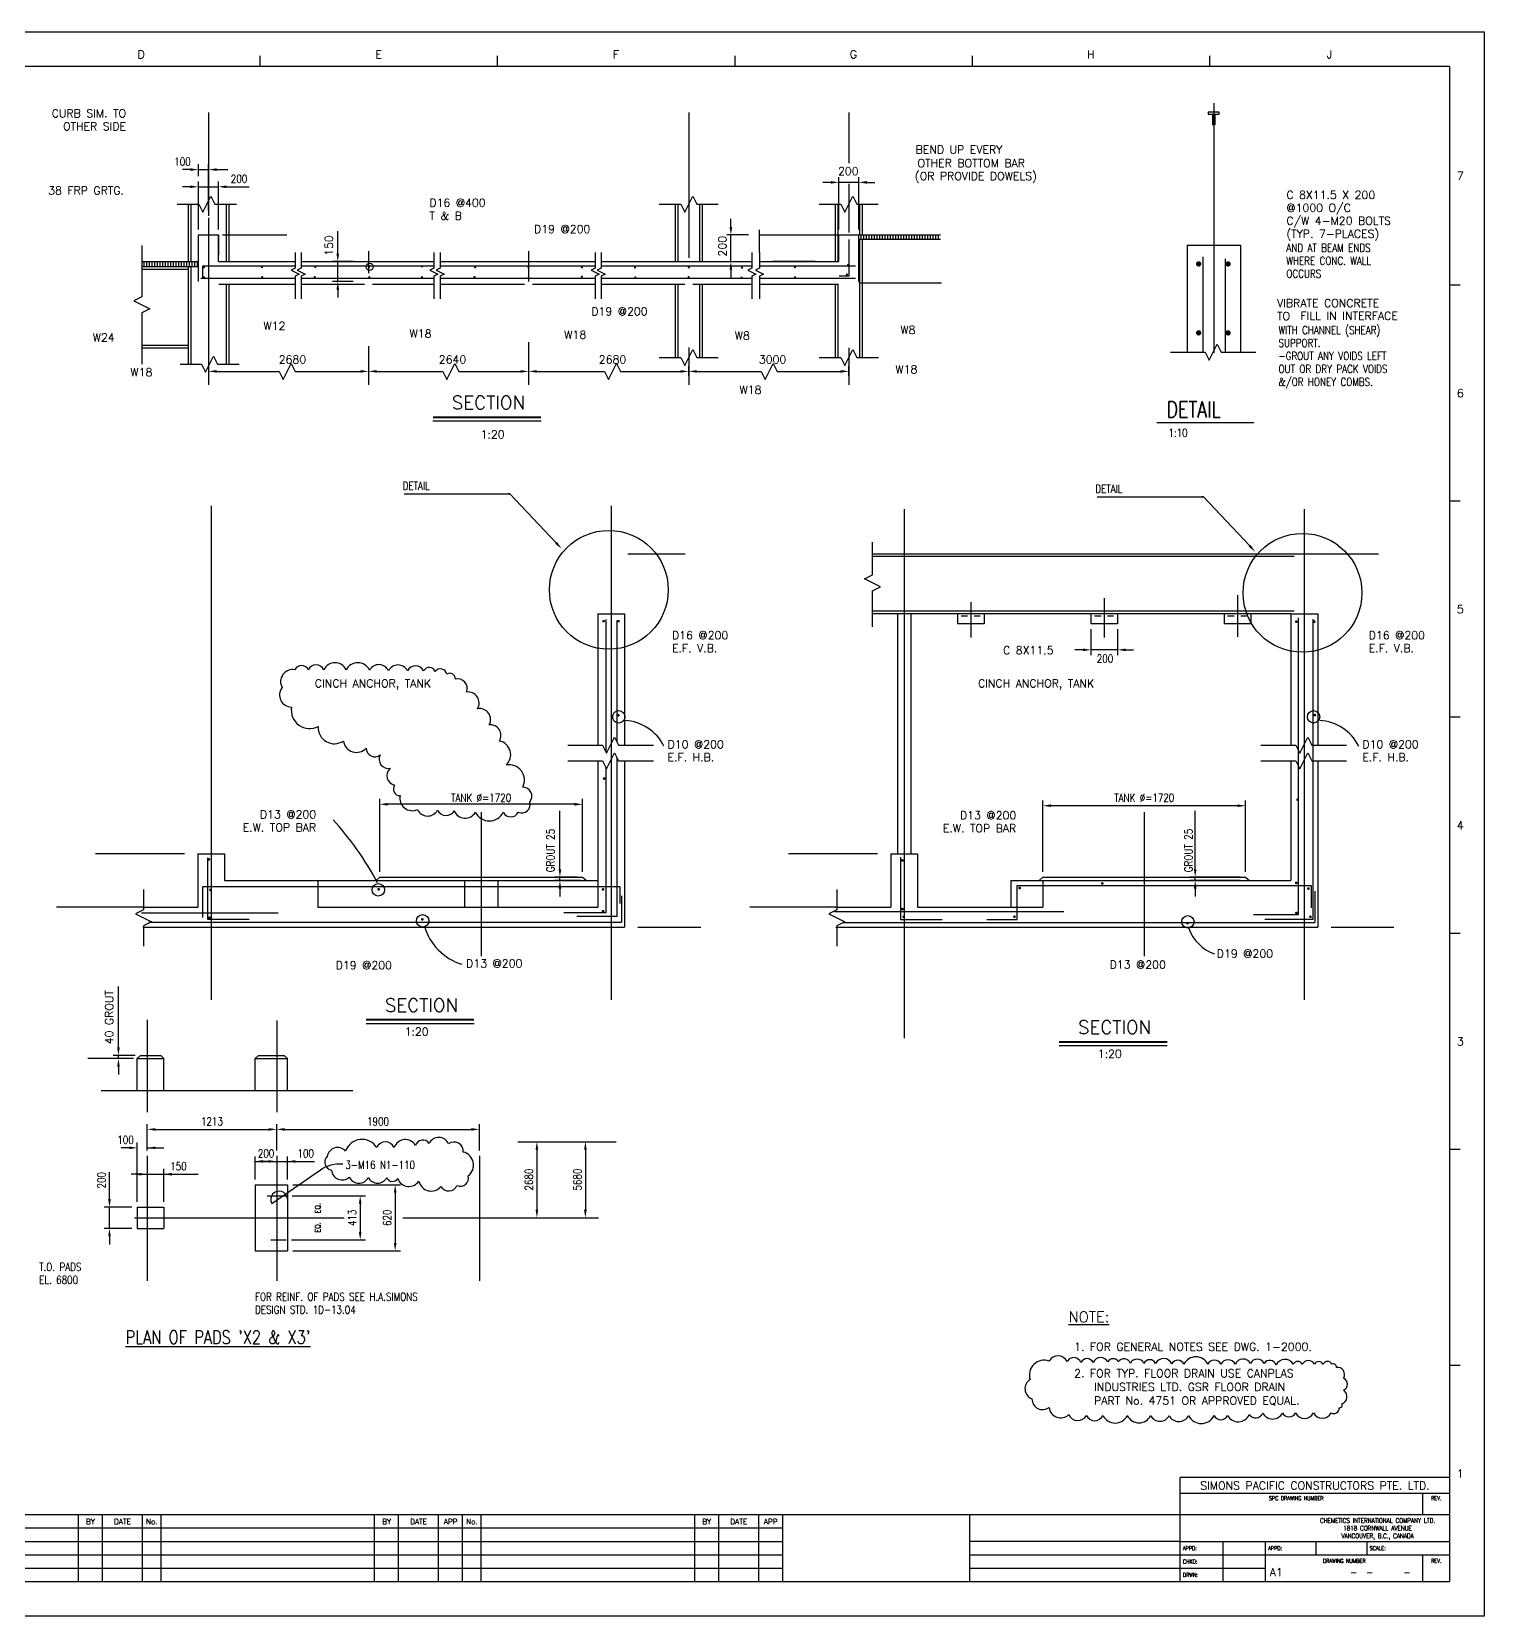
# Model space of a CAD drawing. Extents: x 0 to 84100, y 0 to 59400.
# Drawn here: x 29644 to 84100, y 0 to 59400 of the extents above; entities that cross this region are included whole.
import ezdxf
from ezdxf.enums import TextEntityAlignment as Align

# ---------------------------------------------------------------- set-up
doc = ezdxf.new("R2010")
doc.units = 0
doc.header["$LTSCALE"] = 2500
for name, pattern in [('CENTER', [0]), ('DASHED', [0]), ('HIDDEN', [0])]:
    doc.linetypes.add(name, pattern=pattern)
for name, color, linetype in [('BORDER', 7, 'CONTINUOUS'), ('BOUNDLINE', 3, 'CONTINUOUS'), ('CLINE', 7, 'CENTER'), ('CONC', 1, 'CONTINUOUS'), ('CUTLINE', 7, 'CONTINUOUS'), ('DIM', 6, 'CONTINUOUS'), ('REBAR', 2, 'CONTINUOUS'), ('STEEL', 1, 'CONTINUOUS'), ('STREAMS', 7, 'CONTINUOUS'), ('TEXT', 7, 'CONTINUOUS'), ('TEXTL', 2, 'CONTINUOUS'), ('TEXTM', 1, 'CONTINUOUS'), ('WIDGET', 1, 'CONTINUOUS')]:
    doc.layers.add(name, color=color, linetype=linetype)
doc.styles.get("Standard").update_dxf_attribs({"font": 'romans', "width": 0.8})

msp = doc.modelspace()

# ---------------------------------------------------------------- linework, layer by layer
at = {"layer": 'BORDER', "color": 0}
for p, q in [((38200, 58500), (38200, 58100)), ((47100, 58500), (47100, 58100)), ((56000, 58500), (56000, 58100)), ((64900, 58500), (64900, 58100)), ((73800, 58500), (73800, 58100)), ((82800, 58100), (2600, 58100)), ((82800, 58100), (82800, 1300)), ((83200, 49900), (82800, 49900)), ((83200, 41800), (82800, 41800)), ((83200, 33700), (82800, 33700)), ((83200, 25600), (82800, 25600)), ((83200, 17500), (82800, 17500)), ((83200, 9400), (82800, 9400)), ((72700, 1300), (72700, 5200)), ((82800, 5200), (72700, 5200)), ((82800, 4600), (72700, 4600)), ((81800, 3800), (81800, 4600)), ((82800, 3800), (2600, 3800)), ((31400, 1300), (31400, 3800)), ((32300, 1300), (32300, 3800)), ((33800, 1300), (33800, 3800)), ((34500, 1300), (34500, 3800)), ((42500, 1300), (42500, 3800)), ((43400, 1300), (43400, 3800)), ((44900, 1300), (44900, 3800)), ((45800, 1300), (45800, 3800)), ((46500, 1300), (46500, 3800)), ((54500, 1300), (54500, 3800)), ((55400, 1300), (55400, 3800)), ((56900, 1300), (56900, 3800)), ((57800, 1300), (57800, 3800)), ((64800, 3800), (64800, 1300)), ((57800, 3300), (2600, 3300)), ((2600, 2800), (57800, 2800)), ((72700, 2800), (64800, 2800)), ((72700, 2800), (82800, 2800)), ((74300, 2800), (74300, 1300)), ((75900, 2300), (75900, 2800)), ((77800, 2300), (77800, 2800)), ((79700, 2800), (79700, 2300)), ((2600, 2300), (57800, 2300)), ((2600, 1800), (57800, 1800)), ((64800, 2300), (75900, 2300)), ((64800, 1800), (75900, 1800)), ((75900, 2300), (82800, 2300)), ((75900, 1300), (75900, 2300)), ((81800, 1300), (81800, 2300)), ((2600, 1300), (82800, 1300))]:
    msp.add_line(p, q, dxfattribs=at)
at = {"layer": 'BORDER', "color": 0, "const_width": 75}
for points in [[(48738, 44947), (44688, 44947)], [(46227, 22361), (42177, 22361)], [(72212, 21532), (68162, 21532)]]:
    msp.add_lwpolyline(points, dxfattribs=at)
at = {"layer": 'BORDER', "color": 0}
for points in [[(48738, 44797), (44688, 44797)], [(46227, 22211), (42177, 22211)], [(72212, 21382), (68162, 21382)]]:
    msp.add_lwpolyline(points, dxfattribs=at)
at = {"layer": 'BOUNDLINE', "color": 0, "linetype": 'DASHED'}
for centre in [(51281, 38478), (77283, 38364)]:
    msp.add_circle(centre, 2228, dxfattribs=at)
at = {"layer": 'CLINE', "color": 0}
for p, q in [((73956, 56722), (73956, 47366)), ((54274, 56370), (54274, 50927)), ((60274, 56370), (60274, 54472)), ((60274, 53702), (60274, 51872)), ((54274, 47567), (54274, 46157)), ((60274, 47547), (60274, 46157)), ((36368, 41625), (36368, 23110)), ((51368, 41625), (51368, 23110)), ((62353, 41503), (62353, 21671)), ((77353, 41503), (77353, 23110)), ((64853, 38020), (64853, 36694)), ((69853, 38160), (69853, 36694)), ((74853, 38276), (74853, 36717)), ((46493, 30143), (46493, 24751)), ((71353, 30143), (71353, 24751)), ((62353, 28860), (62353, 23110)), ((33976, 22364), (33976, 18895)), ((38828, 22337), (38828, 18895)), ((33976, 17263), (33976, 12581)), ((38828, 17263), (38828, 12581)), ((46428, 17263), (46428, 12581)), ((47872, 17791), (51551, 17791)), ((33493, 14938), (41353, 14938)), ((43560, 14938), (50896, 14938))]:
    msp.add_line(p, q, dxfattribs=at)
at = {"layer": 'CLINE', "color": 0, "linetype": 'CENTER'}
for p, q in [((36274, 56370), (36274, 52495)), ((36274, 52424), (36274, 46157)), ((36274, 52406), (36274, 51967))]:
    msp.add_line(p, q, dxfattribs=at)
at = {"layer": 'CLINE', "color": 0, "linetype": 'HIDDEN'}
for p, q in [((45868, 27580), (45868, 26580)), ((47118, 27580), (47118, 26580))]:
    msp.add_line(p, q, dxfattribs=at)
at = {"layer": 'CONC', "color": 0}
for p, q in [((35892, 50032), (35892, 51782)), ((35892, 51782), (36642, 51782)), ((36642, 50782), (36642, 51782)), ((36642, 51782), (36642, 51032)), ((56929, 51782), (60656, 51782)), ((59906, 50782), (59906, 51782)), ((60656, 50032), (60656, 51782)), ((72956, 51395), (74956, 51395)), ((72956, 51395), (72956, 47366)), ((74956, 51395), (74956, 47366)), ((36642, 50782), (39524, 50782)), ((39744, 50782), (44714, 50782)), ((44954, 50782), (50764, 50782)), ((50994, 50782), (56644, 50782)), ((56929, 50782), (59906, 50782)), ((36656, 49932), (39524, 49932)), ((39744, 49932), (42124, 49932)), ((42424, 49932), (44714, 49932)), ((44954, 49932), (48124, 49932)), ((48424, 49932), (50764, 49932)), ((50994, 49932), (54124, 49932)), ((54424, 49932), (56644, 49932)), ((56929, 49932), (59892, 49932)), ((50868, 37579), (51868, 37579)), ((50868, 37579), (50868, 32659)), ((51868, 37579), (51868, 32659)), ((76853, 37579), (77853, 37579)), ((76853, 37579), (76853, 32659)), ((77853, 37579), (77853, 32659)), ((50868, 32067), (50868, 27580)), ((51868, 32067), (51868, 25830)), ((76853, 32067), (76853, 27580)), ((77853, 32067), (77853, 25830)), ((35868, 28580), (36868, 28580)), ((35868, 28580), (35868, 26580)), ((36868, 28580), (36868, 27580)), ((61853, 28580), (62853, 28580)), ((61853, 28580), (61853, 26580)), ((62853, 28580), (62853, 26580)), ((36868, 27580), (50868, 27580)), ((66353, 27580), (66353, 26580)), ((66353, 27580), (76853, 27580)), ((33811, 26580), (35868, 26580)), ((59796, 26580), (61853, 26580)), ((62853, 26580), (66353, 26580)), ((33811, 25830), (51868, 25830)), ((59796, 25830), (77853, 25830)), ((33602, 19706), (33602, 20906)), ((33602, 20906), (34602, 20906)), ((34602, 19706), (34602, 20906)), ((38028, 19706), (38028, 20906)), ((38028, 20906), (39228, 20906)), ((32244, 19706), (41677, 19706))]:
    msp.add_line(p, q, dxfattribs=at)
at = {"layer": 'CONC', "color": 0, "linetype": 'HIDDEN'}
for p, q in [((40368, 27580), (40368, 26580)), ((50868, 27580), (50868, 26580)), ((67553, 27580), (67553, 26580)), ((40368, 26580), (50868, 26580))]:
    msp.add_line(p, q, dxfattribs=at)
at = {"layer": 'CUTLINE', "color": 0}
msp.add_lwpolyline([(0, 0), (0, 59400), (84100, 59400), (84100, 0)], close=True, dxfattribs=at)
msp.add_lwpolyline([(0, 0), (0, 59400), (84100, 59400), (84100, 0)], close=True, dxfattribs=at)
at = {"layer": 'DIM', "color": 0}
for p, q in [((35592, 54230), (35292, 54230)), ((35892, 53986), (35892, 54430)), ((35892, 54230), (36274, 54230)), ((36274, 52695), (36274, 54430)), ((36574, 54230), (36874, 54230)), ((36874, 54230), (37003, 54230)), ((35592, 53586), (35292, 53586)), ((35892, 51982), (35892, 53786)), ((35892, 53586), (36642, 53586)), ((36642, 51982), (36642, 53786)), ((36942, 53586), (37242, 53586)), ((37242, 53586), (37791, 53586)), ((59606, 53752), (59306, 53752)), ((59906, 51982), (59906, 53952)), ((60656, 53752), (59906, 53752)), ((60656, 51982), (60656, 53952)), ((60956, 53752), (61256, 53752)), ((55856, 52082), (55856, 52382)), ((41119, 51382), (41119, 51918)), ((56521, 51782), (55700, 51782)), ((55856, 50782), (55856, 51782)), ((56929, 51127), (56929, 51977)), ((60734, 51622), (60734, 51782)), ((60834, 51622), (60834, 51782)), ((60934, 51622), (60934, 51782)), ((61034, 51622), (61034, 51782)), ((61134, 51622), (61134, 51782)), ((61234, 51622), (61234, 51782)), ((61334, 51622), (61334, 51782)), ((61434, 51622), (61434, 51782)), ((61534, 51622), (61534, 51782)), ((61634, 51622), (61634, 51782)), ((61734, 51622), (61734, 51782)), ((61834, 51622), (61834, 51782)), ((61934, 51622), (61934, 51782)), ((62034, 51622), (62034, 51782)), ((62134, 51622), (62134, 51782)), ((62234, 51622), (62234, 51782)), ((62334, 51622), (62334, 51782)), ((62434, 51622), (62434, 51782)), ((62534, 51622), (62534, 51782)), ((62634, 51622), (62634, 51782)), ((62734, 51622), (62734, 51782)), ((62834, 51622), (62834, 51782)), ((62934, 51622), (62934, 51782)), ((63034, 51622), (63034, 51782)), ((63134, 51622), (63134, 51782)), ((63234, 51622), (63234, 51782)), ((63334, 51622), (63334, 51782)), ((63434, 51622), (63434, 51782)), ((63534, 51622), (63534, 51782)), ((63634, 51622), (63634, 51782)), ((41119, 51082), (41119, 51382)), ((42274, 51167), (42274, 50342)), ((48274, 51167), (48274, 50032)), ((33859, 50592), (33859, 50782)), ((33959, 50592), (33959, 50782)), ((34059, 50592), (34059, 50782)), ((34159, 50592), (34159, 50782)), ((34259, 50592), (34259, 50782)), ((34359, 50592), (34359, 50782)), ((34459, 50592), (34459, 50782)), ((34559, 50592), (34559, 50782)), ((34659, 50592), (34659, 50782)), ((34759, 50592), (34759, 50782)), ((34859, 50592), (34859, 50782)), ((34959, 50592), (34959, 50782)), ((35059, 50592), (35059, 50782)), ((35059, 50592), (35059, 50782)), ((35159, 50592), (35159, 50782)), ((35259, 50592), (35259, 50782)), ((35359, 50592), (35359, 50782)), ((35459, 50592), (35459, 50782)), ((35559, 50592), (35559, 50782)), ((35659, 50592), (35659, 50782)), ((35759, 50592), (35759, 50782)), ((35859, 50592), (35859, 50782)), ((41692, 50782), (40919, 50782)), ((41119, 50032), (41119, 50782)), ((59009, 50782), (57424, 50782)), ((41692, 50032), (40919, 50032)), ((55856, 50482), (55856, 50182)), ((60656, 49982), (63754, 49982)), ((41119, 49732), (41119, 49432)), ((42274, 47607), (42274, 46157)), ((48274, 47759), (48274, 46157)), ((36274, 46867), (36274, 46867)), ((42274, 46867), (42274, 46867)), ((42274, 46867), (42274, 46867)), ((48274, 46867), (48274, 46867)), ((48274, 46867), (48274, 46867)), ((54274, 46502), (54274, 46867)), ((54274, 46502), (54274, 46867)), ((60274, 46502), (60274, 46867)), ((43613, 42077), (47566, 42077)), ((47566, 42077), (47509, 42077)), ((47509, 42077), (47509, 42077)), ((49303, 40239), (47566, 42077)), ((69591, 41963), (73569, 41963)), ((73512, 41963), (73512, 41963)), ((73569, 41963), (73512, 41963)), ((75306, 40124), (73569, 41963)), ((51997, 39827), (54147, 39827)), ((69353, 36999), (69353, 36029)), ((70353, 36999), (70353, 36029)), ((69053, 36229), (68753, 36229)), ((70353, 36229), (69353, 36229)), ((70653, 36229), (70953, 36229)), ((42693, 27905), (42693, 30639)), ((49993, 30439), (42993, 30439)), ((50293, 27905), (50293, 30639)), ((67553, 27905), (67553, 30586)), ((74853, 30386), (67853, 30386)), ((75153, 27905), (75153, 30586)), ((49446, 28305), (49446, 30199)), ((73262, 28305), (73262, 30199)), ((35368, 28580), (32032, 28580)), ((61353, 28580), (58017, 28580)), ((49446, 28005), (49446, 28305)), ((73262, 28005), (73262, 28305)), ((42693, 27705), (42564, 27580)), ((42693, 27705), (50293, 27705)), ((50093, 27705), (49246, 27705)), ((50245, 27580), (49246, 27580)), ((49446, 27580), (49446, 27705)), ((50293, 27705), (50445, 27580)), ((67553, 27705), (67418, 27580)), ((67553, 27705), (75153, 27705)), ((74953, 27705), (73062, 27705)), ((74953, 27580), (73062, 27580)), ((73262, 27580), (73262, 27705)), ((75153, 27705), (75296, 27580)), ((49446, 27280), (49446, 26980)), ((73262, 27280), (73262, 26980)), ((33811, 26580), (30579, 26580)), ((59796, 26580), (56564, 26580)), ((52368, 25830), (54724, 25830)), ((78353, 25830), (80709, 25830)), ((32896, 21626), (32896, 23605)), ((32896, 21326), (32896, 21626)), ((33465, 20906), (31752, 20906)), ((33522, 21026), (32696, 21026)), ((32896, 20906), (32896, 21026)), ((33602, 20906), (33722, 21026)), ((33722, 21026), (34482, 21026)), ((34602, 20906), (34482, 21026)), ((38028, 20906), (38148, 21026)), ((38148, 21026), (39108, 21026)), ((39228, 20906), (39108, 21026)), ((32896, 20606), (32896, 20306)), ((33976, 17463), (33976, 18452)), ((38828, 17463), (38828, 18452)), ((38828, 17463), (38828, 18452)), ((46428, 17463), (46428, 18452)), ((34276, 18252), (38528, 18252)), ((39128, 18252), (46128, 18252)), ((33302, 17561), (33002, 17561)), ((33602, 15538), (33602, 17755)), ((33976, 17561), (34602, 17561)), ((38028, 16378), (38028, 17241)), ((39228, 16378), (39228, 17241)), ((48583, 17491), (48583, 15238)), ((50401, 17491), (50401, 15238)), ((32560, 15938), (32560, 16655)), ((33976, 17063), (33976, 16371)), ((33976, 17063), (33976, 16371)), ((34602, 15538), (34602, 16771)), ((38028, 17051), (38828, 17051)), ((38528, 17051), (38228, 17051)), ((38828, 17051), (39228, 17051)), ((38828, 16852), (38828, 16851)), ((38828, 16852), (38828, 16851)), ((39128, 17051), (39428, 17051)), ((39428, 17051), (40145, 17051)), ((39528, 17051), (39828, 17051)), ((39828, 17051), (40251, 17051)), ((33676, 16571), (33376, 16571)), ((33602, 16571), (33976, 16571)), ((33976, 16571), (34576, 16571)), ((34576, 16571), (35259, 16571)), ((34902, 16571), (35202, 16571)), ((35202, 16571), (35884, 16571)), ((39428, 16178), (43471, 16178)), ((32560, 15638), (32560, 15938)), ((39411, 15764), (42159, 15764)), ((41959, 15464), (41959, 14412)), ((43271, 15878), (43271, 13998)), ((33402, 15338), (32360, 15338)), ((32560, 14538), (32560, 15338)), ((33402, 14538), (32360, 14538)), ((32560, 14238), (32560, 13938)), ((39382, 14112), (42159, 14112)), ((39428, 13698), (43471, 13698))]:
    msp.add_line(p, q, dxfattribs=at)
at = {"layer": 'DIM', "color": 0, "linetype": 'HIDDEN'}
msp.add_line((66353, 26580), (67553, 26580), dxfattribs=at)
at = {"layer": 'DIM', "color": 0}
for points, format in [([(35912, 51780, 0, 100, 0), (35757, 52037, 0, 0, 0), (33658, 55499, 0, 0, 0.222648), (33283, 55750, 0, 0, 0.040045)], "xyseb"), ([(60264, 50912, 0, 100, 0), (60461, 51138, 0, 0, 0), (61369, 52177, 0, 0, 0.115198), (62084, 53522, 0, 0, 0.368548), (61794, 54127, 0, 0, -0.721819), (61874, 54947, 0, 0, -1.252295)], "xyseb"), ([(35054, 50697, 0, 100, 0), (35018, 50995, 0, 0, 0), (34889, 52072, 0, 0, 0.36753), (33404, 53447, 0, 0, -47.003344)], "xyseb"), ([(42339, 50687, 0, 100, 0), (42491, 50946, 0, 0, 0), (43194, 52142, 0, 0, -0.185334), (44254, 52987, 0, 0, -0.288467)], "xyseb"), ([(74951, 51404, 0, 100, 0), (75098, 51666, 0, 0, 0), (75778, 52882, 0, 0, -0.240923), (76379, 53283, 0, 0, -0.057559)], "xyseb"), ([(47079, 50617, 0, 100, 0), (47223, 50881, 0, 0, 0), (47539, 51457, 0, 0, -0.184234), (48179, 52002, 0, 0, 2.349924)], "xyseb"), ([(74049, 50503, 0, 100, 0), (74287, 50319, 0, 0, 0), (75377, 49476, 0, 0, 0.146635), (76029, 49225, 0, 0, 0.037944)], "xyseb"), ([(49164, 50162, 0, 100, 0), (49318, 49905, 0, 0, 0), (49509, 49587, 0, 0, 0.172848), (50324, 48917, 0, 0, -22.067754)], "xyseb"), ([(34384, 48677, 0, 100, 0), (34129, 48518, 0, 0, 0), (33199, 47937, 0, 0, -0.286591), (32974, 47937, 0, 0, 0.286591)], "xyseb"), ([(37044, 49147, 0, 100, 0), (37238, 48918, 0, 0, 0), (37569, 48527, 0, 0, 0.280221), (38034, 48372, 0, 0, -1.254317)], "xyseb"), ([(42279, 48972, 0, 100, 0), (42491, 48760, 0, 0, 0), (43084, 48167, 0, 0, 0.302776), (43509, 48082, 0, 0, -0.197825)], "xyseb"), ([(48334, 48762, 0, 100, 0), (48529, 48535, 0, 0, 0), (48844, 48167, 0, 0, 0.309096), (49309, 48042, 0, 0, 5.8793)], "xyseb"), ([(54764, 48872, 0, 100, 0), (54955, 48641, 0, 0, 0), (55354, 48157, 0, 0, 0.239828), (55699, 48007, 0, 0, -0.030328)], "xyseb"), ([(60779, 49002, 0, 100, 0), (60988, 48787, 0, 0, 0), (61409, 48352, 0, 0, 0.280343), (61909, 48222, 0, 0, 6.793835)], "xyseb"), ([(35924, 47717, 0, 100, 0), (35740, 47480, 0, 0, 0), (35194, 46777, 0, 0, -0.372466), (34469, 46632, 0, 0, 0.076727)], "xyseb"), ([(54394, 47717, 0, 100, 0), (54567, 47472, 0, 0, 0), (55519, 46122, 0, 0, 0.294933), (55879, 45977, 0, 0, -3.263376)], "xyseb"), ([(60489, 47717, 0, 100, 0), (60690, 47495, 0, 0, 0), (61179, 46957, 0, 0, 0.233028), (61724, 46742, 0, 0, -0.041089)], "xyseb"), ([(69361, 37248, 0, 100, 0), (69173, 37015, 0, 0, 0), (68649, 36366, 0, 0, -0.177684), (68365, 36195, 0, 0, 0.077328)], "xyseb"), ([(51585, 34681, 0, 100, 0), (51758, 34927, 0, 0, 0), (52450, 35911, 0, 0, -0.095897), (53348, 36776, 0, 0, -0.29595)], "xyseb"), ([(77703, 34681, 0, 100, 0), (77876, 34927, 0, 0, 0), (78568, 35911, 0, 0, -0.095897), (79466, 36776, 0, 0, -0.29595)], "xyseb"), ([(46721, 27715, 0, 100, 0), (46555, 27965, 0, 0, 0), (44581, 30934, 0, 0, -0.374199), (44802, 32632, 0, 0, 0.20721), (45574, 34285, 0, 0, 0.380099), (45000, 34969, 0, 0, 0.073205)], "xyseb"), ([(71498, 27718, 0, 100, 0), (71332, 27968, 0, 0, 0), (69358, 30937, 0, 0, -0.374199), (69579, 32635, 0, 0, 0.20721), (70351, 34288, 0, 0, 0.380099), (69777, 34972, 0, 0, 0.073205)], "xyseb"), ([(41839, 27366, 0, 100, 0), (41747, 27652, 0, 0, 0), (41140, 29527, 0, 0, 0.240777), (40608, 30059, 0, 0, -6.340827)], "xyseb"), ([(69045, 27379, 0, 100, 0), (68883, 27632, 0, 0, 0), (68152, 28769, 0, 0, 0.253067), (66658, 29593, 0, 0, -240.991524)], "xyseb"), ([(39677, 26036, 0, 100, 0), (39795, 25760, 0, 0, 0), (40176, 24872, 0, 0, 0.243226), (40741, 24407, 0, 0, 0.106109)], "xyseb"), ([(68611, 25986, 0, 100, 0), (68766, 25729, 0, 0, 0), (69407, 24670, 0, 0, 0.212006), (69754, 24428, 0, 0, -0.825032)], "xyseb"), ([(48583, 17791, 0, 100, 0), (48583, 18091, 0, 0, 0), (48583, 18349, 0, 0, 0)], "xyseb"), ([(50401, 17791, 0, 100, 0), (50401, 18091, 0, 0, 0), (50401, 18349, 0, 0, 0)], "xyseb"), ([(39234, 15654, 1.219804), (38641, 15477), (40469, 16734, -0.169915), (41311, 16964, 0.076507)], "xyb"), ([(34422, 14552, 0, 0, -0.57735), (34290, 14623, 0, 0, 0.57735), (34158, 14693, 0, 0, -0.57735), (34290, 14623, 0, 100, 0), (34148, 14358, 0, 0, 0), (33465, 13079, 0, 0, -0.423729), (31974, 12654, 0, 0, -1.655963)], "xyseb"), ([(38362, 14456, 0, 0, -0.57735), (38310, 14596, 0, 0, 0.57735), (38257, 14737, 0, 0, -0.57735), (38310, 14596, 0, 100, 0), (38029, 14491, 0, 0, 0), (32852, 12547, 0, 0, 0.039526)], "xyseb"), ([(37990, 13718, 0, 100, 0), (37840, 13458, 0, 0, 0), (37298, 12521, 0, 0, 0.613542), (37644, 11988, 0, 0, 0.630435)], "xyseb")]:
    msp.add_lwpolyline(points, format=format, dxfattribs=at)
for points in [[(35102, 52932), (35910, 52932), (36060, 52632), (36360, 53232), (36510, 52932), (37318, 52932)], [(53166, 52932), (53974, 52932), (54124, 52632), (54424, 53232), (54574, 52932), (55382, 52932)], [(59166, 52932), (59974, 52932), (60124, 52632), (60424, 53232), (60574, 52932), (61382, 52932)], [(33769, 51387), (33769, 49462), (33469, 49312), (34069, 49012), (33769, 48862), (33769, 46937)], [(39524, 51127), (39524, 50540), (39374, 50465), (39674, 50315), (39524, 50240), (39524, 49387)], [(39744, 51127), (39744, 50540), (39594, 50465), (39894, 50315), (39744, 50240), (39744, 49387)], [(44714, 51127), (44714, 50540), (44564, 50465), (44864, 50315), (44714, 50240), (44714, 49387)], [(44954, 51127), (44954, 50540), (44804, 50465), (45104, 50315), (44954, 50240), (44954, 49387)], [(50764, 51127), (50764, 50540), (50614, 50465), (50914, 50315), (50764, 50240), (50764, 49387)], [(50994, 51127), (50994, 50540), (50844, 50465), (51144, 50315), (50994, 50240), (50994, 49387)], [(56644, 51127), (56644, 50540), (56494, 50465), (56794, 50315), (56644, 50240), (56644, 49387)], [(56929, 51127), (56929, 50540), (56779, 50465), (57079, 50315), (56929, 50240), (56929, 49387)], [(72338, 47382), (73636, 47382), (73786, 47082), (74086, 47682), (74236, 47382), (75534, 47382)], [(35208, 46937), (36016, 46937), (36166, 46637), (36466, 47237), (36616, 46937), (37424, 46937)], [(36574, 46667), (38924, 46667), (38924, 46667), (39074, 46367), (39374, 46967), (39524, 46667), (39524, 46667), (41974, 46667)], [(42574, 46667), (45057, 46667), (45057, 46667), (45207, 46367), (45507, 46967), (45657, 46667), (45657, 46667), (47974, 46667)], [(48574, 46667), (51117, 46667), (51117, 46667), (51267, 46367), (51567, 46967), (51717, 46667), (51717, 46667), (53974, 46667)], [(53166, 47182), (53974, 47182), (54124, 46882), (54424, 47482), (54574, 47182), (55382, 47182)], [(54574, 46667), (56996, 46667), (56996, 46667), (57146, 46367), (57446, 46967), (57596, 46667), (57596, 46667), (59974, 46667)], [(59169, 47182), (59977, 47182), (60127, 46882), (60427, 47482), (60577, 47182), (61385, 47182)], [(61164, 37090), (61164, 38441), (61164, 38441), (61464, 38591), (60864, 38891), (61164, 39041), (61164, 39041), (61164, 40265)], [(49737, 32659), (51045, 32659), (51195, 32359), (51495, 32959), (51645, 32659), (52953, 32659)], [(75722, 32659), (77030, 32659), (77180, 32359), (77480, 32959), (77630, 32659), (78938, 32659)], [(49737, 32067), (51045, 32067), (51195, 31767), (51495, 32367), (51645, 32067), (52953, 32067)], [(75722, 32067), (77030, 32067), (77180, 31767), (77480, 32367), (77630, 32067), (78938, 32067)], [(33840, 27247), (33840, 26484), (33540, 26334), (34140, 26034), (33840, 25884), (33840, 25120)], [(59825, 27247), (59825, 26484), (59525, 26334), (60125, 26034), (59825, 25884), (59825, 25120)]]:
    msp.add_lwpolyline(points, dxfattribs=at)
for centre, radius in [((42314, 50587), 135), ((51651, 33717), 233), ((77699, 33717), 233), ((42637, 27233), 233), ((44300, 26069), 233), ((72988, 26031), 233)]:
    msp.add_circle(centre, radius, dxfattribs=at)
for centre, radius, start, end in [((51773, 31822), 1765, 26.8721, 86.40049), ((77821, 31822), 1765, 26.8721, 86.40049), ((32736, 22315), 11147, 27.7164, 42.60246), ((46391, 26450), 2105, 195.98194, 252.68048), ((74496, 26307), 1562, 199.11851, 250.94084)]:
    msp.add_arc(centre, radius, start, end, dxfattribs=at)
for points in [[(35592, 54280), (35592, 54180), (35892, 54230)], [(36574, 54280), (36574, 54180), (36274, 54230)], [(35592, 53636), (35592, 53536), (35892, 53586)], [(36942, 53636), (36942, 53536), (36642, 53586)], [(59606, 53802), (59606, 53702), (59906, 53752)], [(60956, 53802), (60956, 53702), (60656, 53752)], [(55806, 52082), (55906, 52082), (55856, 51782)], [(41069, 51082), (41169, 51082), (41119, 50782)], [(55806, 50482), (55906, 50482), (55856, 50782)], [(41069, 49732), (41169, 49732), (41119, 50032)], [(36574, 46717), (36574, 46617), (36274, 46667)], [(41974, 46717), (41974, 46617), (42274, 46667)], [(42574, 46717), (42574, 46617), (42274, 46667)], [(47974, 46717), (47974, 46617), (48274, 46667)], [(48574, 46717), (48574, 46617), (48274, 46667)], [(53974, 46717), (53974, 46617), (54274, 46667)], [(54574, 46717), (54574, 46617), (54274, 46667)], [(59974, 46717), (59974, 46617), (60274, 46667)], [(49339, 40273), (49267, 40204), (49509, 40020)], [(75342, 40159), (75269, 40090), (75512, 39906)], [(69053, 36279), (69053, 36179), (69353, 36229)], [(70653, 36279), (70653, 36179), (70353, 36229)], [(42993, 30489), (42993, 30389), (42693, 30439)], [(49993, 30489), (49993, 30389), (50293, 30439)], [(67853, 30436), (67853, 30336), (67553, 30386)], [(74853, 30436), (74853, 30336), (75153, 30386)], [(49396, 28005), (49496, 28005), (49446, 27705)], [(73212, 28005), (73312, 28005), (73262, 27705)], [(49396, 27280), (49496, 27280), (49446, 27580)], [(73212, 27280), (73312, 27280), (73262, 27580)], [(32846, 21326), (32946, 21326), (32896, 21026)], [(32846, 20606), (32946, 20606), (32896, 20906)], [(34276, 18302), (34276, 18202), (33976, 18252)], [(38528, 18302), (38528, 18202), (38828, 18252)], [(39128, 18302), (39128, 18202), (38828, 18252)], [(46128, 18302), (46128, 18202), (46428, 18252)], [(33302, 17611), (33302, 17511), (33602, 17561)], [(34276, 17611), (34276, 17511), (33976, 17561)], [(48533, 17491), (48633, 17491), (48583, 17791)], [(50351, 17491), (50451, 17491), (50401, 17791)], [(38310, 17101), (38310, 17001), (38010, 17051)], [(38528, 17101), (38528, 17001), (38828, 17051)], [(39528, 17101), (39528, 17001), (39228, 17051)], [(33676, 16621), (33676, 16521), (33976, 16571)], [(34902, 16621), (34902, 16521), (34602, 16571)], [(43221, 15878), (43321, 15878), (43271, 16178)], [(32510, 15638), (32610, 15638), (32560, 15338)], [(41909, 15464), (42009, 15464), (41959, 15764)], [(48533, 15238), (48633, 15238), (48583, 14938)], [(50351, 15238), (50451, 15238), (50401, 14938)], [(32510, 14238), (32610, 14238), (32560, 14538)], [(41909, 14412), (42009, 14412), (41959, 14112)], [(43221, 13998), (43321, 13998), (43271, 13698)]]:
    msp.add_solid(points, dxfattribs=at)
at = {"layer": 'REBAR', "color": 0}
for p, q in [((60274, 51607), (60274, 50237)), ((36064, 50617), (39524, 50617)), ((36064, 50167), (36064, 50617)), ((39744, 50617), (44714, 50617)), ((44954, 50617), (50764, 50617)), ((50994, 50617), (56644, 50617)), ((56929, 50617), (60529, 50617)), ((73549, 50958), (73549, 47366)), ((74387, 50888), (74387, 47366)), ((35979, 50167), (39524, 50167)), ((39744, 50167), (44714, 50167)), ((44954, 50167), (50764, 50167)), ((50994, 50167), (56644, 50167)), ((56929, 50167), (60529, 50167)), ((60274, 50237), (59919, 50237)), ((77124, 37430), (77124, 27326)), ((51165, 37361), (51165, 32419)), ((51584, 37326), (51584, 32781)), ((77676, 37382), (77676, 26126)), ((51584, 32189), (51584, 26235)), ((51165, 31827), (51165, 26375)), ((36232, 28432), (36232, 26130)), ((62214, 28454), (62214, 26126)), ((36058, 26200), (36058, 27351)), ((36058, 27351), (51689, 27351)), ((51689, 27351), (51689, 26723)), ((66584, 26126), (66584, 27398)), ((66584, 27398), (77604, 27398)), ((77124, 27326), (77124, 26294)), ((77604, 27398), (77604, 26558)), ((51758, 27002), (51758, 26026)), ((77748, 27182), (77748, 26006)), ((33755, 26375), (38884, 26375)), ((51165, 26375), (49595, 26375)), ((51584, 26235), (50084, 26235)), ((59741, 26414), (59741, 26414)), ((59741, 26414), (68336, 26414)), ((77124, 26294), (75443, 26294)), ((34034, 26026), (51758, 26026)), ((36232, 26130), (37802, 26130)), ((60077, 26006), (77748, 26006)), ((62214, 26126), (63774, 26126)), ((65455, 26126), (66584, 26126)), ((77676, 26126), (75875, 26126))]:
    msp.add_line(p, q, dxfattribs=at)
for points, const_width in [([(36084, 50567, 1), (36124, 50567, 1)], 40), ([(38254, 50577, 1), (38294, 50577, 1)], 40), ([(40254, 50577, 1), (40294, 50577, 1)], 40), ([(42269, 50577, 1), (42309, 50577, 1)], 40), ([(44254, 50607, 1), (44294, 50607, 1)], 40), ([(46249, 50567, 1), (46289, 50567, 1)], 40), ([(48249, 50567, 1), (48289, 50567, 1)], 40), ([(50249, 50567, 1), (50289, 50567, 1)], 40), ([(52244, 50562, 1), (52284, 50562, 1)], 40), ([(54259, 50562, 1), (54299, 50562, 1)], 40), ([(56254, 50552, 1), (56294, 50552, 1)], 40), ([(58239, 50572, 1), (58279, 50572, 1)], 40), ([(60229, 50657, 1), (60269, 50657, 1)], 40), ([(73341, 50695, 1), (73441, 50695, 1)], 100), ([(74443, 50695, 1), (74543, 50695, 1)], 100), ([(36084, 50192, 1), (36124, 50192, 1)], 40), ([(38264, 50202, 1), (38304, 50202, 1)], 40), ([(40234, 50202, 1), (40274, 50202, 1)], 40), ([(42279, 50197, 1), (42319, 50197, 1)], 40), ([(44254, 50197, 1), (44294, 50197, 1)], 40), ([(46224, 50207, 1), (46264, 50207, 1)], 40), ([(48249, 50172, 1), (48289, 50172, 1)], 40), ([(50249, 50217, 1), (50289, 50217, 1)], 40), ([(52254, 50187, 1), (52294, 50187, 1)], 40), ([(54249, 50202, 1), (54289, 50202, 1)], 40), ([(56234, 50182, 1), (56274, 50182, 1)], 40), ([(58239, 50192, 1), (58279, 50192, 1)], 40), ([(60184, 50297, 1), (60224, 50297, 1)], 40), ([(73341, 48110, 1), (73441, 48110, 1)], 100), ([(74443, 48110, 1), (74543, 48110, 1)], 100), ([(51061, 37303, 1), (51111, 37303, 1)], 50), ([(51612, 37303, 1), (51662, 37303, 1)], 50), ([(77027, 37286, 1), (77077, 37286, 1)], 50), ([(77699, 37286, 1), (77749, 37286, 1)], 50), ([(51612, 33776, 1), (51662, 33776, 1)], 50), ([(77723, 33782, 1), (77773, 33782, 1)], 50), ([(51080, 31403, 1), (51130, 31403, 1)], 50), ([(77075, 30614, 1), (77125, 30614, 1)], 50), ([(36261, 28375, 1), (36311, 28375, 1)], 50), ([(36281, 28375, 1), (36291, 28375, 1)], 10), ([(62261, 28334, 1), (62311, 28334, 1)], 50), ([(66655, 27302, 1), (66705, 27302, 1)], 50), ([(69755, 27470, 1), (69805, 27470, 1)], 50), ([(77027, 27494, 1), (77077, 27494, 1)], 50), ([(77483, 27278, 1), (77533, 27278, 1)], 50), ([(36322, 27229, 1), (36372, 27229, 1)], 50), ([(42626, 27249, 1), (42676, 27249, 1)], 50), ([(51039, 27249, 1), (51089, 27249, 1)], 50), ([(36281, 26186, 1), (36331, 26186, 1)], 50), ([(44264, 26124, 1), (44314, 26124, 1)], 50), ([(51039, 26431, 1), (51089, 26431, 1)], 50), ([(62261, 26510, 1), (62311, 26510, 1)], 50), ([(62309, 26222, 1), (62359, 26222, 1)], 50), ([(66462, 26222, 1), (66512, 26222, 1)], 50), ([(77027, 26366, 1), (77077, 26366, 1)], 50), ([(77555, 26222, 1), (77605, 26222, 1)], 50), ([(72945, 25982, 1), (72995, 25982, 1)], 50)]:
    msp.add_lwpolyline(points, format="xyb", close=True, dxfattribs=dict(at, const_width=const_width))
at = {"layer": 'STEEL', "color": 0}
for p, q in [((35512, 52932), (35512, 50782)), ((35612, 52932), (35612, 50782)), ((36936, 52932), (36936, 50782)), ((37036, 52932), (37036, 50782)), ((53766, 52932), (53766, 50782)), ((53866, 52932), (53866, 50782)), ((54682, 52932), (54682, 50782)), ((54782, 52932), (54782, 50782)), ((59766, 52932), (59766, 50782)), ((59866, 52932), (59866, 50782)), ((60682, 52932), (60682, 51782)), ((60782, 52932), (60782, 51782)), ((60656, 51782), (63714, 51782)), ((60656, 51622), (63714, 51622)), ((60682, 51622), (60682, 47182)), ((60782, 51622), (60782, 47182)), ((33769, 50782), (35892, 50782)), ((33769, 50592), (35892, 50592)), ((33769, 50492), (35512, 50492)), ((34779, 50592), (35512, 50592)), ((35512, 50592), (35512, 46937)), ((35612, 50592), (35612, 46937)), ((36936, 49932), (36936, 46937)), ((37036, 49932), (37036, 46937)), ((53766, 49932), (53766, 47182)), ((53866, 49932), (53866, 47182)), ((54682, 49932), (54682, 47182)), ((54782, 49932), (54782, 47182)), ((59766, 49932), (59766, 47182)), ((59866, 49932), (59866, 47182)), ((33769, 47644), (35512, 47644)), ((33769, 47544), (35512, 47544)), ((61164, 39827), (80132, 39827)), ((76974, 39727), (61164, 39727)), ((76974, 37679), (61164, 37679)), ((76853, 37579), (61164, 37579)), ((62103, 37579), (62103, 28580)), ((62603, 37579), (62603, 28580)), ((64353, 37579), (64353, 37199)), ((64732, 37485), (64483, 37485)), ((65195, 37485), (64980, 37485)), ((65353, 37579), (65353, 37199)), ((69353, 37579), (69353, 37199)), ((69732, 37485), (69483, 37485)), ((70195, 37485), (69980, 37485)), ((70353, 37579), (70353, 37199)), ((74348, 37579), (74348, 37199)), ((74727, 37485), (74478, 37485)), ((75190, 37485), (74975, 37485)), ((75348, 37579), (75348, 37199)), ((65353, 37199), (64353, 37199)), ((70353, 37199), (69353, 37199)), ((75348, 37199), (74348, 37199))]:
    msp.add_line(p, q, dxfattribs=at)
at = {"layer": 'TEXT', "color": 0}
for p, q in [((74163, 56388), (73744, 56388)), ((73744, 56388), (73744, 56303)), ((73744, 56303), (74163, 56303)), ((73906, 56293), (73906, 55894)), ((73992, 56293), (73992, 55904)), ((74163, 56303), (74163, 56388)), ((36802, 51782), (39208, 51782)), ((38028, 16178), (38028, 13698)), ((38028, 16178), (39228, 16178)), ((39228, 16178), (39228, 13698)), ((38468, 15764), (39211, 15764)), ((33602, 15338), (34602, 15338)), ((33602, 15338), (33602, 14538)), ((34602, 15338), (34602, 14538)), ((33602, 14538), (34602, 14538)), ((38028, 13698), (39228, 13698)), ((38605, 14112), (39182, 14112))]:
    msp.add_line(p, q, dxfattribs=at)
for points in [[(43458, 30765, 0.625), (44106, 30243, 0.625), (44858, 30222, 0.625), (45484, 30201, 0.625), (46278, 30139, 0.625), (47322, 30139, 0.625), (47886, 30139, 0.625), (48324, 30535, 0.625), (48053, 31078, 0.625), (47426, 31913, 0.625), (47176, 32811, 0.625), (46800, 33416, 0.625), (46361, 34021, 0.625), (45944, 34648, 0.625), (45526, 35128, 0.625), (45213, 35316, 0.625), (44774, 35420, 0.625), (44336, 35441, 0.625), (43730, 35441, 0.625), (43020, 35441, 0.625), (42310, 35462, 0.625), (41433, 35483, 0.625), (40597, 35483, 0.625), (40013, 35483, 0.625), (39511, 35483, 0.625), (39031, 34815, 0.625), (39386, 34084, 0.625), (40388, 33353, 0.625), (41328, 32811, 0.625), (42184, 32539, 0.625), (42707, 32289, 0.625), (43082, 31788, 0.625), (43250, 31161, 0.625)], [(45274, 17716, 0.625), (44546, 17729, 0.625), (44032, 17654, 0.625), (43230, 17579, 0.625), (42578, 17579, 0.625), (41412, 17441, 0.625), (40722, 17240, 0.625), (40885, 16726, 0.625), (41550, 16463, 0.625), (42264, 16451, 0.625), (42954, 16451, 0.625), (43368, 16413, 0.625), (44158, 16313, 0.625), (44985, 16112, 0.625), (45587, 16150, 0.625), (46013, 16513, 0.625), (45825, 17403, 0.625)], [(69183, 7527, 0.625), (69806, 7527, 0.625), (70717, 7527, 0.625), (71594, 7527, 0.625), (72285, 7527, 0.625), (73010, 7527, 0.625), (73971, 7527, 0.625), (74477, 7527, 0.625), (75286, 7561, 0.625), (75792, 7628, 0.625), (76534, 7628, 0.625), (77023, 7628, 0.625), (77697, 7628, 0.625), (78355, 7628, 0.625), (78658, 7814, 0.625), (78760, 7965, 0.625), (78827, 8471, 0.625), (78827, 8926, 0.625), (78557, 9330, 0.625), (78389, 9448, 0.625), (78051, 9448, 0.625), (77731, 9448, 0.625), (77276, 9448, 0.625), (76939, 9448, 0.625), (76298, 9415, 0.625), (75843, 9482, 0.625), (75337, 9482, 0.625), (74764, 9448, 0.625), (74224, 9448, 0.625), (73735, 9448, 0.625), (72841, 9448, 0.625), (72386, 9465, 0.625), (71779, 9482, 0.625), (71341, 9482, 0.625), (70835, 9482, 0.625), (70380, 9533, 0.625), (69992, 9533, 0.625), (69435, 9516, 0.625), (68980, 9516, 0.625), (68458, 9550, 0.625), (67783, 9566, 0.625), (67075, 8875, 0.625), (67142, 8151, 0.625), (67783, 7830, 0.625), (68525, 7561, 0.625)]]:
    msp.add_lwpolyline(points, format="xyb", close=True, dxfattribs=at)
at = {"layer": 'TEXTM', "color": 0}
msp.add_lwpolyline([(71822, 44750), (75463, 44750)], dxfattribs=at)
at = {"layer": 'WIDGET', "color": 0}
msp.add_line((39228, 19706), (39228, 20906), dxfattribs=at)

# ---------------------------------------------------------------- texts
at = {"layer": 'BORDER', "color": 0}
for s, height, p in [('D', 300, (33750, 58400)), ('E', 300, (42650, 58400)), ('F', 300, (51550, 58400)), ('G', 300, (60450, 58400)), ('H', 300, (69350, 58400)), ('J', 300, (78300, 58400)), ('7', 300, (83200, 53850)), ('6', 300, (83200, 45700)), ('5', 300, (83200, 37600)), ('4', 300, (83200, 29500)), ('3', 300, (83200, 21400)), ('1', 300, (83200, 5200)), ('BY', 200, (31850, 3450)), ('DATE', 200, (33050, 3450)), ('No.', 200, (34150, 3450)), ('BY', 200, (42950, 3450)), ('DATE', 200, (44150, 3450)), ('APP', 200, (45350, 3450)), ('No.', 200, (46150, 3450)), ('BY', 200, (54950, 3450)), ('DATE', 200, (56150, 3450)), ('APP', 200, (57350, 3450)), ('A1', 300, (76300, 1500))]:
    msp.add_text(s, height=height, dxfattribs=at).set_placement(p, align=Align.CENTER)
for p in [(48138, 45097), (45627, 22511), (71612, 21682)]:
    msp.add_text('SECTION', height=500, dxfattribs=at).set_placement(p, align=Align.BOTTOM_RIGHT)
for p in [(47373, 44452), (44525, 22066), (70510, 21237)]:
    msp.add_text('1:20', height=300, dxfattribs=at).set_placement(p, align=Align.TOP_RIGHT)
for s, height, width, p in [('SPC DRAWING NUMBER', 150, 0.8, (77050, 4350)), ('REV.', 150, 0.8, (82300, 4350)), ('CHEMETICS INTERNATIONAL COMPANY LTD.', 175, 0.75, (80100, 3500)), ('VANCOUVER, B.C., CANADA', 175, 0.75, (80100, 2925)), ('1818 CORNWALL AVENUE', 175, 0.75, (80100, 3217)), ('DRAWING NUMBER', 150, 0.8, (78850, 2000)), ('REV.', 150, 0.8, (82300, 2000)), ('-', 300, 0.8, (79200, 1500)), ('-', 300, 0.8, (79800, 1500)), ('-', 300, 0.8, (81200, 1500))]:
    msp.add_text(s, height=height, dxfattribs=dict(at, width=width)).set_placement(p, align=Align.CENTER)
at = {"layer": 'BORDER', "color": 0, "width": 0.8}
for s, p in [('APPD:', (72800, 2475)), ('APPD:', (76000, 2475)), ('SCALE:', (79800, 2475)), ('CHKD:', (72800, 1975)), ('DRWN:', (72800, 1475))]:
    msp.add_text(s, height=150, dxfattribs=at).set_placement(p)
at = {"layer": 'DIM', "color": 0, "width": 0.8}
for s, p in [('100', (35297, 54530)), ('TANK %%C=1720', (46493, 30686)), ('TANK %%C=1720', (71353, 30686))]:
    msp.add_text(s, height=300, dxfattribs=at).set_placement(p, align=Align.MIDDLE)
at = {"layer": 'DIM', "color": 0}
msp.add_text('200', height=300, dxfattribs=at).set_placement((60256, 54172), align=Align.MIDDLE)
at = {"layer": 'DIM', "color": 0, "width": 0.8}
for s, p in [('200', (37418, 53886)), ('200', (69881, 35901)), ('1213', (36402, 18552)), ('1900', (42628, 18552)), ('100', (33163, 17861)), ('200', (38431, 17351)), ('100', (39916, 17351)), ('150', (35146, 16871))]:
    msp.add_text(s, height=300, dxfattribs=at).set_placement(p, align=Align.MIDDLE_CENTER)
at = {"layer": 'DIM', "color": 0}
for s, p in [('150', (40787, 51382)), ('200', (55536, 51358)), ('40 GROUT', (32548, 22457))]:
    msp.add_text(s, height=300, rotation=90, dxfattribs=at).set_placement(p, align=Align.MIDDLE_CENTER)
at = {"layer": 'DIM', "color": 0, "width": 0.8}
for s, p in [('AND AT BEAM ENDS ', (76680, 51148)), ('WHERE CONC. WALL', (76680, 50662)), ('OCCURS', (76680, 50176))]:
    msp.add_text(s, height=300, dxfattribs=at).set_placement(p)
at = {"layer": 'DIM', "color": 0}
for s, p in [('2680', (39419, 47112)), ('2640', (45419, 47112)), ('2680', (51419, 47112)), ('3000', (57419, 47112))]:
    msp.add_text(s, height=300, dxfattribs=at).set_placement(p, align=Align.MIDDLE_CENTER)
at = {"layer": 'DIM', "color": 0, "width": 0.8}
for p in [(43550, 42377), (69518, 42263)]:
    msp.add_text('DETAIL', height=300, dxfattribs=at).set_placement(p, align=Align.MIDDLE_LEFT)
for s, p in [('GROUT 25', (49092, 28705)), ('GROUT 25', (73007, 28706)), ('200', (32260, 16346)), ('413', (41659, 14938)), ('620', (42971, 14938))]:
    msp.add_text(s, height=300, rotation=90, dxfattribs=at).set_placement(p, align=Align.MIDDLE_CENTER)
for s, p in [('2680', (48283, 16371)), ('5680', (50101, 16371))]:
    msp.add_text(s, height=300, rotation=90, dxfattribs=at).set_placement(p, align=Align.MIDDLE)
at = {"layer": 'STREAMS', "color": 0}
msp.add_text('SIMONS PACIFIC CONSTRUCTORS PTE. LTD.', height=300, dxfattribs=at).set_placement((77750, 4750), align=Align.CENTER)
at = {"layer": 'TEXT', "color": 0}
for s, p in [('CURB SIM. TO', (33183, 56188)), ('OTHER SIDE', (33183, 55702)), ('BEND UP EVERY', (66034, 54832)), ('(OR PROVIDE DOWELS)', (67329, 53836)), ('OTHER BOTTOM BAR', (66879, 54322)), ('38 FRP GRTG.', (33104, 53297)), ('W24', (32754, 47787)), ('W18', (34169, 46482)), ('CINCH ANCHOR, TANK', (44617, 34822)), ('CINCH ANCHOR, TANK', (69477, 34822)), ('E.W. TOP BAR', (40308, 29423)), ('D13 @200', (40308, 29909)), ('D13 @200', (66554, 29876)), ('E.W. TOP BAR', (66554, 29390))]:
    msp.add_text(s, height=300, dxfattribs=at).set_placement(p, align=Align.RIGHT)
for s, height, p in [('D16 @400', 300, (44554, 52837)), ('C 8X11.5 X 200', 300, (76679, 53133)), ('@1000 O/C', 300, (76679, 52647)), ('T & B', 300, (44554, 52352)), ('C/W 4-M20 BOLTS', 300, (76679, 52161)), ('D19 @200', 300, (48479, 51852)), ('(TYP. 7-PLACES)', 300, (76679, 51675)), ('VIBRATE CONCRETE', 300, (76329, 49075)), ('D19 @200', 300, (50624, 48767)), ('TO', 300, (76329, 48589)), ('FILL IN INTERFACE', 300, (77206, 48599)), ('W12', 300, (38334, 48222)), ('W18', 300, (43809, 47932)), ('W18', 300, (49609, 47892)), ('W8', 300, (55999, 47857)), ('W8', 300, (62209, 48072)), ('W18', 300, (62024, 46592)), ('W18', 300, (56179, 45827)), ('D16 @200', 300, (53648, 36626)), ('D16 @200', 300, (79766, 36626)), ('E.F. V.B.', 300, (53648, 36140)), ('C 8X11.5', 300, (66060, 36062)), ('E.F. V.B.', 300, (79766, 36140)), ('D10 @200', 300, (53482, 32536)), ('D10 @200', 300, (79530, 32536)), ('E.F. H.B.', 300, (53482, 32050)), ('E.F. H.B.', 300, (79530, 32050)), ('D19 @200', 300, (74072, 24693)), ('D19 @200', 300, (41041, 24257)), ('D13 @200', 300, (45931, 24323)), ('D13 @200', 300, (70054, 24278)), ('%%UNOTE:', 400, (68516, 11024)), ('1. FOR GENERAL NOTES SEE DWG. 1-2000.', 300, (68724, 9953)), ('2. FOR TYP. FLOOR DRAIN USE CANPLAS', 300, (68725, 8958)), ('INDUSTRIES LTD. GSR FLOOR DRAIN ', 300, (69470, 8446)), ('PART No. 4751 OR APPROVED EQUAL.', 300, (69470, 7935))]:
    msp.add_text(s, height=height, dxfattribs=at).set_placement(p)
at = {"layer": 'TEXT', "color": 0, "width": 0.8}
for s, height, p in [('WITH CHANNEL (SHEAR)', 300, (76385, 48065)), ('SUPPORT.', 300, (76385, 47580)), ('-GROUT ANY VOIDS LEFT', 300, (76385, 47094)), ('OUT OR DRY PACK VOIDS', 300, (76385, 46608)), ('&/OR HONEY COMBS.', 300, (76385, 46122)), ('1:10', 300, (72259, 44215)), ('3-M16 N1-110', 300, (41402, 16772)), ('T.O. PADS', 300, (29924, 12946)), ('EL. 6800', 300, (29924, 12461)), ('FOR REINF. OF PADS SEE H.A.SIMONS', 300, (38017, 11829)), ('DESIGN STD. 1D-13.04', 300, (38017, 11343)), ("%%UPLAN OF PADS 'X2 & X3'", 500, (33166, 10213))]:
    msp.add_text(s, height=height, dxfattribs=at).set_placement(p)
for p in [(40467, 15101), (40467, 14379)]:
    msp.add_text('EQ.', height=200, rotation=90, dxfattribs=at).set_placement(p)
at = {"layer": 'TEXTL', "color": 0, "width": 0.8}
msp.add_text('DETAIL', height=600, dxfattribs=at).set_placement((72188, 44941))

doc.saveas('drawing.dxf')
